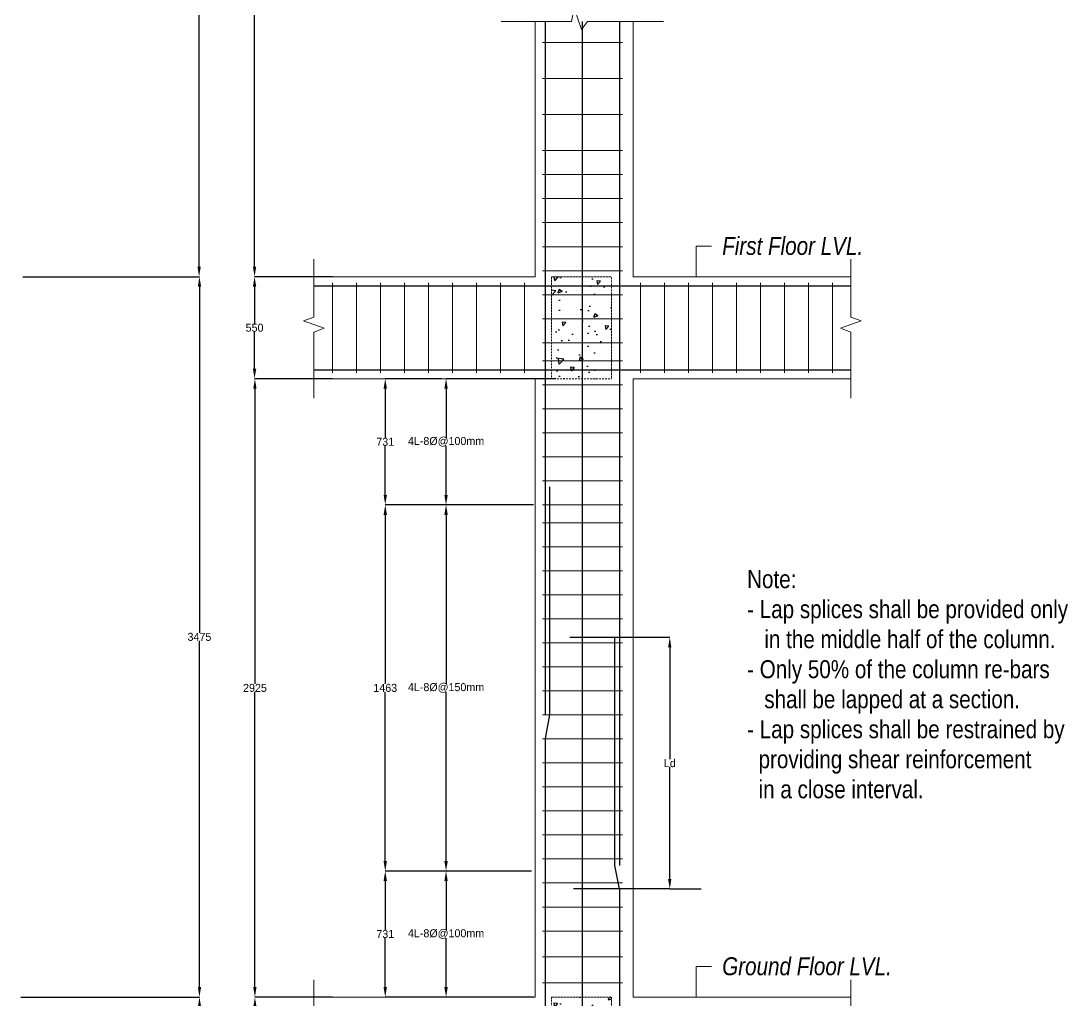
# Model space of a CAD drawing. Header units: inches. Extents: x -301229 to 1083107, y -854236 to 21026.
# Drawn here: x 753351 to 763821, y -309023 to -299236 of the extents above; entities that cross this region are included whole.
import ezdxf

# ---------------------------------------------------------------- set-up
doc = ezdxf.new("R2010")
doc.units = ezdxf.units.IN
doc.header["$MEASUREMENT"] = 0
doc.linetypes.add('ACAD_ISO03W100', pattern=[30, 12, -18])
for name, color, linetype, lineweight in [('00_Beam', 30, 'Continuous', 18), ('00_Beam rebar', 5, 'Continuous', 30), ('00_Column rebar', 221, 'Continuous', 30), ('0_Dimension', 72, 'Continuous', 9), ('0_Hatch', 8, 'Continuous', 0), ('0_Raft', 202, 'Continuous', 18), ('0_Stirrup single line', 61, 'Continuous', 9), ('COLUMN', 2, 'Continuous', 9), ('dimension', 25, 'Continuous', 20)]:
    doc.layers.add(name, color=color, linetype=linetype, lineweight=lineweight)
doc.layers.add('HATCH', color=7, linetype='Continuous')
doc.styles.add('PUMORI', font='ARIALN.TTF')
doc.dimstyles.new('1_4', dxfattribs={"dimscale": 4, "dimtxt": 0.8, "dimasz": 0.5, "dimexe": 0.5, "dimexo": 1, "dimgap": 0.25, "dimtad": 1, "dimtoh": 1, "dimdec": 0, "dimzin": 3, "dimdsep": 46, "dimlunit": 3, "dimtxsty": 'PUMORI', "dimblk": 'DOTSMALL', "dimcen": 0, "dimclrd": 5, "dimclre": 5, "dimclrt": 1, "dimadec": 0, "dimazin": 0, "dimtfac": 1, "dimtdec": 0, "dimtix": 1, "dimtmove": 1, "dimatfit": 1, "dimfxl": 0.5, "dimfxlon": 1, "dimfrac": 2, "dimtolj": 1, "dimtzin": 0, "dimlwd": 5, "dimlwe": 5, "dimarcsym": 0})
doc.dimstyles.new('30 scale', dxfattribs={"dimtxt": 80, "dimasz": 100, "dimexe": 0.18, "dimexo": 0.0625, "dimgap": 0.09, "dimtad": 0, "dimtih": 1, "dimtoh": 1, "dimdec": 0, "dimlfac": 0.0333, "dimzin": 0, "dimdsep": 46, "dimlunit": 4, "dimtxsty": 'Standard', "dimcen": 0.09, "dimadec": 0, "dimazin": 0, "dimtfac": 1, "dimtdec": 0, "dimtofl": 0, "dimtmove": 0, "dimatfit": 3, "dimfxl": 1, "dimtolj": 1, "dimtzin": 0, "dimarcsym": 0})

# ---------------------------------------------------------------- blocks, each defined once
blk = doc.blocks.new('*D27')
at = {"layer": '0_Dimension', "color": 0, "lineweight": -2, "transparency": 16777216}
for p, q in [((753351, -308993), (755136, -308993)), ((755136, -309093), (755136, -311832)), ((755136, -314652), (755136, -311912)), ((753370, -314752), (755136, -314752))]:
    blk.add_line(p, q, dxfattribs=at)
at = {"layer": '0_Dimension', "color": 0, "transparency": 16777216}
for points in [[(755120, -309093), (755153, -309093), (755136, -308993)], [(755120, -314652), (755153, -314652), (755136, -314752)]]:
    blk.add_solid(points, dxfattribs=at)
at = {"layer": 'Defpoints', "color": 0, "transparency": 16777216}
for p in [(753351, -308993), (755136, -308993), (753369, -314752)]:
    blk.add_point(p, dxfattribs=at)
at = {"layer": '0_Dimension', "color": 0, "transparency": 16777216, "insert": (755136, -311872), "char_height": 80, "attachment_point": 5}
blk.add_mtext('\\A1;3475', dxfattribs=at)
blk = doc.blocks.new('*D28')
at = {"layer": '0_Dimension', "color": 0, "lineweight": -2, "transparency": 16777216}
for p, q in [((753370, -301793), (755136, -301793)), ((755136, -301893), (755136, -305353)), ((755136, -308893), (755136, -305433)), ((753370, -308993), (755136, -308993))]:
    blk.add_line(p, q, dxfattribs=at)
at = {"layer": '0_Dimension', "color": 0, "transparency": 16777216}
for points in [[(755120, -301893), (755153, -301893), (755136, -301793)], [(755120, -308893), (755153, -308893), (755136, -308993)]]:
    blk.add_solid(points, dxfattribs=at)
at = {"layer": 'Defpoints', "color": 0, "transparency": 16777216}
for p in [(753369, -301793), (755136, -301793), (753369, -308993)]:
    blk.add_point(p, dxfattribs=at)
at = {"layer": '0_Dimension', "color": 0, "transparency": 16777216, "insert": (755136, -305393), "char_height": 80, "attachment_point": 5}
blk.add_mtext('\\A1;3475', dxfattribs=at)
blk = doc.blocks.new('_DotSmall')
at = {"color": 0, "linetype": 'ByBlock', "const_width": 0.5}
blk.add_lwpolyline([(-0.0625, 0, 1), (0.0625, 0, 1)], format="xyb", close=True, dxfattribs=at)
blk = doc.blocks.new('*D30')
at = {"layer": '0_Dimension', "color": 0, "lineweight": -2, "transparency": 16777216}
for p, q in [((756468, -302813), (755691, -302813)), ((755691, -302913), (755691, -305863)), ((755691, -308893), (755691, -305943)), ((756468, -308993), (755691, -308993))]:
    blk.add_line(p, q, dxfattribs=at)
at = {"layer": '0_Dimension', "color": 0, "transparency": 16777216}
for points in [[(755674, -302913), (755707, -302913), (755691, -302813)], [(755674, -308893), (755707, -308893), (755691, -308993)]]:
    blk.add_solid(points, dxfattribs=at)
at = {"layer": 'Defpoints', "color": 0, "transparency": 16777216}
for p in [(755691, -302813), (756468, -302813), (756468, -308993)]:
    blk.add_point(p, dxfattribs=at)
at = {"layer": '0_Dimension', "color": 0, "transparency": 16777216, "insert": (755691, -305903), "char_height": 80, "attachment_point": 5}
blk.add_mtext('\\A1;2925', dxfattribs=at)
blk = doc.blocks.new('*D31')
at = {"layer": '0_Dimension', "color": 0, "lineweight": -2, "transparency": 16777216}
for p, q in [((756464, -295613), (755687, -295613)), ((755687, -295713), (755687, -298663)), ((755687, -301693), (755687, -298743)), ((756468, -301793), (755687, -301793))]:
    blk.add_line(p, q, dxfattribs=at)
at = {"layer": '0_Dimension', "color": 0, "transparency": 16777216}
for points in [[(755671, -295713), (755704, -295713), (755687, -295613)], [(755671, -301693), (755704, -301693), (755687, -301793)]]:
    blk.add_solid(points, dxfattribs=at)
at = {"layer": 'Defpoints', "color": 0, "transparency": 16777216}
for p in [(755687, -295613), (756464, -295613), (756468, -301793)]:
    blk.add_point(p, dxfattribs=at)
at = {"layer": '0_Dimension', "color": 0, "transparency": 16777216, "insert": (755687, -298703), "char_height": 80, "attachment_point": 5}
blk.add_mtext('\\A1;2925', dxfattribs=at)
blk = doc.blocks.new('*D38')
at = {"layer": '0_Dimension', "color": 0, "lineweight": -2, "transparency": 16777216}
for p, q in [((758475, -304073), (757602, -304073)), ((757602, -304173), (757602, -305863)), ((757602, -307633), (757602, -305943)), ((758457, -307733), (757602, -307733))]:
    blk.add_line(p, q, dxfattribs=at)
at = {"layer": '0_Dimension', "color": 0, "transparency": 16777216}
for points in [[(757585, -304173), (757619, -304173), (757602, -304073)], [(757585, -307633), (757619, -307633), (757602, -307733)]]:
    blk.add_solid(points, dxfattribs=at)
at = {"layer": 'Defpoints', "color": 0, "transparency": 16777216}
for p in [(757602, -304073), (758475, -304073), (758457, -307733)]:
    blk.add_point(p, dxfattribs=at)
at = {"layer": '0_Dimension', "color": 0, "transparency": 16777216, "insert": (757602, -305903), "char_height": 80, "attachment_point": 5}
blk.add_mtext('\\A1;4L-8%%C@150mm', dxfattribs=at)
blk = doc.blocks.new('*D39')
at = {"layer": '0_Dimension', "color": 0, "lineweight": -2, "transparency": 16777216}
for p, q in [((758457, -307733), (757602, -307733)), ((757602, -307833), (757602, -308323)), ((757602, -308893), (757602, -308403)), ((757937, -308993), (757602, -308993))]:
    blk.add_line(p, q, dxfattribs=at)
at = {"layer": '0_Dimension', "color": 0, "transparency": 16777216}
for points in [[(757585, -307833), (757619, -307833), (757602, -307733)], [(757585, -308893), (757619, -308893), (757602, -308993)]]:
    blk.add_solid(points, dxfattribs=at)
at = {"layer": 'Defpoints', "color": 0, "transparency": 16777216}
for p in [(758457, -307733), (757602, -308993), (757937, -308993)]:
    blk.add_point(p, dxfattribs=at)
at = {"layer": '0_Dimension', "color": 0, "transparency": 16777216, "insert": (757602, -308363), "char_height": 80, "attachment_point": 5}
blk.add_mtext('\\A1;4L-8%%C@100mm', dxfattribs=at)
blk = doc.blocks.new('*D40')
at = {"layer": '0_Dimension', "color": 0, "lineweight": -2, "transparency": 16777216}
for p, q in [((758699, -302813), (757602, -302813)), ((757602, -302913), (757602, -303403)), ((757602, -303973), (757602, -303483)), ((758475, -304073), (757602, -304073))]:
    blk.add_line(p, q, dxfattribs=at)
at = {"layer": '0_Dimension', "color": 0, "transparency": 16777216}
for points in [[(757585, -302913), (757619, -302913), (757602, -302813)], [(757585, -303973), (757619, -303973), (757602, -304073)]]:
    blk.add_solid(points, dxfattribs=at)
at = {"layer": 'Defpoints', "color": 0, "transparency": 16777216}
for p in [(758699, -302813), (757602, -304073), (758475, -304073)]:
    blk.add_point(p, dxfattribs=at)
at = {"layer": '0_Dimension', "color": 0, "transparency": 16777216, "insert": (757602, -303443), "char_height": 80, "attachment_point": 5}
blk.add_mtext('\\A1;4L-8%%C@100mm', dxfattribs=at)
blk = doc.blocks.new('*D41')
at = {"layer": '0_Dimension', "color": 0, "lineweight": -2, "transparency": 16777216}
for p, q in [((758457, -307733), (756994, -307733)), ((756994, -307833), (756994, -308323)), ((756994, -308893), (756994, -308403)), ((758475, -308993), (756994, -308993))]:
    blk.add_line(p, q, dxfattribs=at)
at = {"layer": '0_Dimension', "color": 0, "transparency": 16777216}
for points in [[(756977, -307833), (757011, -307833), (756994, -307733)], [(756977, -308893), (757011, -308893), (756994, -308993)]]:
    blk.add_solid(points, dxfattribs=at)
at = {"layer": 'Defpoints', "color": 0, "transparency": 16777216}
for p in [(756994, -307733), (758457, -307733), (758475, -308993)]:
    blk.add_point(p, dxfattribs=at)
at = {"layer": '0_Dimension', "color": 0, "transparency": 16777216, "insert": (756994, -308363), "char_height": 80, "attachment_point": 5}
blk.add_mtext('\\A1;731', dxfattribs=at)
blk = doc.blocks.new('*D42')
at = {"layer": '0_Dimension', "color": 0, "lineweight": -2, "transparency": 16777216}
for p, q in [((757558, -302813), (756994, -302813)), ((756994, -302913), (756994, -303403)), ((756994, -303973), (756994, -303483)), ((758475, -304073), (756994, -304073))]:
    blk.add_line(p, q, dxfattribs=at)
at = {"layer": '0_Dimension', "color": 0, "transparency": 16777216}
for points in [[(756977, -302913), (757011, -302913), (756994, -302813)], [(756977, -303973), (757011, -303973), (756994, -304073)]]:
    blk.add_solid(points, dxfattribs=at)
at = {"layer": 'Defpoints', "color": 0, "transparency": 16777216}
for p in [(756994, -302813), (757558, -302813), (758475, -304073)]:
    blk.add_point(p, dxfattribs=at)
at = {"layer": '0_Dimension', "color": 0, "transparency": 16777216, "insert": (756994, -303443), "char_height": 80, "attachment_point": 5}
blk.add_mtext('\\A1;731', dxfattribs=at)
blk = doc.blocks.new('*D24')
at = {"layer": '0_Dimension', "color": 0, "lineweight": -2, "transparency": 16777216}
for p, q in [((756277, -294593), (755133, -294593)), ((755133, -294693), (755133, -298153)), ((755133, -301693), (755133, -298233)), ((753370, -301793), (755133, -301793))]:
    blk.add_line(p, q, dxfattribs=at)
at = {"layer": '0_Dimension', "color": 0, "transparency": 16777216}
for points in [[(755116, -294693), (755149, -294693), (755133, -294593)], [(755116, -301693), (755149, -301693), (755133, -301793)]]:
    blk.add_solid(points, dxfattribs=at)
at = {"layer": 'Defpoints', "color": 0, "transparency": 16777216}
for p in [(755133, -294593), (756277, -294593), (753369, -301793)]:
    blk.add_point(p, dxfattribs=at)
at = {"layer": '0_Dimension', "color": 0, "transparency": 16777216, "insert": (755133, -298193), "char_height": 80, "attachment_point": 5}
blk.add_mtext('\\A1;3475', dxfattribs=at)
blk = doc.blocks.new('*D25')
at = {"layer": '0_Dimension', "color": 0, "lineweight": -2, "transparency": 16777216}
for p, q in [((758475, -304073), (756994, -304073)), ((756994, -304173), (756994, -305863)), ((756994, -307633), (756994, -305943)), ((758457, -307733), (756994, -307733))]:
    blk.add_line(p, q, dxfattribs=at)
at = {"layer": '0_Dimension', "color": 0, "transparency": 16777216}
for points in [[(756977, -304173), (757011, -304173), (756994, -304073)], [(756977, -307633), (757011, -307633), (756994, -307733)]]:
    blk.add_solid(points, dxfattribs=at)
at = {"layer": 'Defpoints', "color": 0, "transparency": 16777216}
for p in [(758475, -304073), (756994, -307733), (758457, -307733)]:
    blk.add_point(p, dxfattribs=at)
at = {"layer": '0_Dimension', "color": 0, "transparency": 16777216, "insert": (756994, -305903), "char_height": 80, "attachment_point": 5}
blk.add_mtext('\\A1;1463', dxfattribs=at)
blk = doc.blocks.new('*D45')
at = {"layer": '0_Dimension', "color": 0, "lineweight": -2, "ltscale": 0.25, "transparency": 16777216}
for p, q in [((756277, -301793), (755687, -301793)), ((755687, -301893), (755687, -302263)), ((755687, -302713), (755687, -302343)), ((756277, -302813), (755687, -302813))]:
    blk.add_line(p, q, dxfattribs=at)
at = {"layer": '0_Dimension', "color": 0, "ltscale": 0.25, "transparency": 16777216}
for points in [[(755671, -301893), (755704, -301893), (755687, -301793)], [(755671, -302713), (755704, -302713), (755687, -302813)]]:
    blk.add_solid(points, dxfattribs=at)
at = {"layer": 'Defpoints', "color": 0, "ltscale": 0.25, "transparency": 16777216}
for p in [(756277, -301793), (755687, -302813), (756277, -302813)]:
    blk.add_point(p, dxfattribs=at)
at = {"layer": '0_Dimension', "color": 0, "ltscale": 0.25, "transparency": 16777216, "insert": (755687, -302303), "char_height": 80, "attachment_point": 5}
blk.add_mtext('\\A1;550', dxfattribs=at)
blk = doc.blocks.new('*D46')
at = {"layer": '0_Dimension', "color": 0, "lineweight": -2, "ltscale": 0.25, "transparency": 16777216}
for p, q in [((756281, -308993), (755691, -308993)), ((755691, -309093), (755691, -309463)), ((755691, -309913), (755691, -309543)), ((756281, -310013), (755691, -310013))]:
    blk.add_line(p, q, dxfattribs=at)
at = {"layer": '0_Dimension', "color": 0, "ltscale": 0.25, "transparency": 16777216}
for points in [[(755674, -309093), (755707, -309093), (755691, -308993)], [(755674, -309913), (755707, -309913), (755691, -310013)]]:
    blk.add_solid(points, dxfattribs=at)
at = {"layer": 'Defpoints', "color": 0, "ltscale": 0.25, "transparency": 16777216}
for p in [(756281, -308993), (755691, -310013), (756281, -310013)]:
    blk.add_point(p, dxfattribs=at)
at = {"layer": '0_Dimension', "color": 0, "ltscale": 0.25, "transparency": 16777216, "insert": (755691, -309503), "char_height": 80, "attachment_point": 5}
blk.add_mtext('\\A1;550mm', dxfattribs=at)
blk = doc.blocks.new('*D47')
at = {"layer": '0_Dimension', "color": 0, "lineweight": -2, "transparency": 16777216}
for p, q in [((758839, -305397), (759839, -305397)), ((759839, -305497), (759839, -306615)), ((759839, -307813), (759839, -306695)), ((760154, -307913), (759839, -307913))]:
    blk.add_line(p, q, dxfattribs=at)
at = {"layer": '0_Dimension', "color": 0, "transparency": 16777216}
for points in [[(759822, -305497), (759855, -305497), (759839, -305397)], [(759822, -307813), (759855, -307813), (759839, -307913)]]:
    blk.add_solid(points, dxfattribs=at)
at = {"layer": 'Defpoints', "color": 0, "transparency": 16777216}
for p in [(758838, -305397), (759839, -307913), (760154, -307913)]:
    blk.add_point(p, dxfattribs=at)
at = {"layer": '0_Dimension', "color": 0, "transparency": 16777216, "insert": (759839, -306655), "char_height": 80, "attachment_point": 5}
blk.add_mtext('\\A1;Ld', dxfattribs=at)

msp = doc.modelspace()

# ---------------------------------------------------------------- hatches: boundary and pattern name
at = {"layer": 'HATCH'}
h = msp.add_hatch(dxfattribs=at)
h.set_pattern_fill('AR-CONC', color=253, scale=60, angle=180, style=0)
h.set_pattern_definition([(230, (1478679.14, 119651.28), (-430.35611, 37.65128), [45, -495]), (175, (1478679.14, 119651.3), (83.2508, -451.31528), [36, -396]), (280.4514, (1478643.28, 119654.4), (-347.10563, -413.66373), [38.24411, -420.68527]), (226.1842, (1478679.14, 119531.3), (-640.34463, 99.3114), [67.5, -742.5]), (276.6356, (1478625.8, 119539.56), (-560.7976, -584.4707), [57.36617, -631.0278]), (171.1842, (1478679.14, 119531.3), (-560.79717, -584.47116), [54, -594]), (201, (1478619.14, 119561.28), (-358.14423, 241.57133), [45, -495]), (146, (1478619.14, 119561.3), (-145.9892, -435.09003), [36, -396]), (251.4514, (1478589.3, 119581.4), (-504.13358, -193.5183), [38.24411, -420.68527]), (217.5, (1478679.14, 119651.28), (-7.295913, -199.736312), [0, -391.2, 0, -402, 0, -397.5]), (187.5, (1478679.14, 119651.28), (-157.84172, -236.647027), [0, -229.2, 0, -382.2, 0, -151.5]), (147.5, (1478812.94, 119651.28), (-320.293462, 13.532923), [0, -150, 0, -468, 0, -621]), (137.5, (1478872.94, 119651.28), (-349.9117, -60.06299), [0, -195, 0, -310.8, 0, -441])])
h.paths.add_polyline_path([(758655.2, -301792.6), (759255.2, -301792.6), (759255.2, -302812.6), (758655.2, -302812.6)])
h = msp.add_hatch(dxfattribs=at)
h.set_pattern_fill('AR-CONC', color=253, scale=60, angle=180, style=0)
h.set_pattern_definition([(230, (1478679.14, 112391.28), (-430.35611, 37.65128), [45, -495]), (175, (1478679.14, 112391.3), (83.2508, -451.31528), [36, -396]), (280.4514, (1478643.28, 112394.4), (-347.10563, -413.66373), [38.24411, -420.68527]), (226.1842, (1478679.14, 112271.3), (-640.34463, 99.3114), [67.5, -742.5]), (276.6356, (1478625.8, 112279.56), (-560.7976, -584.4707), [57.36617, -631.0278]), (171.1842, (1478679.14, 112271.3), (-560.79717, -584.47116), [54, -594]), (201, (1478619.14, 112301.28), (-358.14423, 241.57133), [45, -495]), (146, (1478619.14, 112301.3), (-145.9892, -435.09003), [36, -396]), (251.4514, (1478589.3, 112321.4), (-504.13358, -193.5183), [38.24411, -420.68527]), (217.5, (1478679.14, 112391.28), (-7.295913, -199.736312), [0, -391.2, 0, -402, 0, -397.5]), (187.5, (1478679.14, 112391.28), (-157.84172, -236.647027), [0, -229.2, 0, -382.2, 0, -151.5]), (147.5, (1478812.94, 112391.28), (-320.293462, 13.532923), [0, -150, 0, -468, 0, -621]), (137.5, (1478872.94, 112391.28), (-349.9117, -60.06299), [0, -195, 0, -310.8, 0, -441])])
h.paths.add_polyline_path([(758655.2, -308992.6), (759255.2, -308992.6), (759255.2, -310012.6), (758655.2, -310012.6)])

# ---------------------------------------------------------------- linework, layer by layer
msp.add_line((759838.78, -307912.6), (758875.2, -307912.6))
at = {"layer": '00_Beam', "color": 12, "linetype": 'ACAD_ISO03W100', "lineweight": 18, "ltscale": 0.25}
for points in [[(758655.2, -301792.6), (759255.2, -301792.6), (759255.2, -302812.6), (758655.2, -302812.6)], [(758655.2, -308992.6), (759255.2, -308992.6), (759255.2, -310012.6), (758655.2, -310012.6)]]:
    msp.add_lwpolyline(points, close=True, dxfattribs=at)
at = {"layer": '00_Beam rebar'}
for points in [[(756280.68, -301882.6), (761649.71, -301882.6)], [(756280.68, -302722.6), (761649.71, -302722.6)]]:
    msp.add_lwpolyline(points, dxfattribs=at)
at = {"layer": '00_Column rebar'}
for points in [[(758595.2, -301792.6), (758595.2, -299242.6)], [(758965.2, -301792.6), (758965.2, -299242.6)], [(759335.2, -299242.6), (759335.2, -301792.6)], [(758595.2, -306173.84), (758595.2, -301792.6)], [(758965.2, -315974.19), (758965.2, -301792.6)], [(759335.2, -301792.6), (759335.2, -307678.64)], [(758595.2, -306408.22), (758640.2, -306172.6), (758640.2, -303892.6)], [(759335.2, -307912.6), (759290.2, -307676.99), (759290.2, -305396.99)], [(758595.2, -315421.97), (758595.2, -306408.22)], [(759335.2, -307912.6), (759335.2, -315421.97)]]:
    msp.add_lwpolyline(points, dxfattribs=at)
at = {"layer": '0_Hatch', "linetype": 'Continuous'}
for points in [[(758154.52, -299242.6), (758855.65, -299242.6), (758883.2, -299108.21), (758955.78, -299322), (759014.74, -299242.6), (759775.88, -299242.6)], [(756280.68, -303005.19), (756280.68, -302345.75), (756383.71, -302308.25), (756177.65, -302233.25), (756280.68, -302195.75), (756280.68, -301619.08)], [(761649.71, -303005.19), (761649.71, -302345.75), (761546.68, -302308.25), (761752.74, -302233.25), (761649.71, -302195.75), (761649.71, -301619.08)], [(756280.68, -310205.19), (756280.68, -309605.75), (756383.71, -309568.25), (756177.65, -309493.25), (756280.68, -309455.75), (756280.68, -308819.08)], [(761649.71, -310205.19), (761649.71, -309605.75), (761546.68, -309568.25), (761752.74, -309493.25), (761649.71, -309455.75), (761649.71, -308819.08)]]:
    msp.add_lwpolyline(points, dxfattribs=at)
at = {"layer": '0_Hatch', "color": 8}
for points in [[(759736.71, -301792.6), (759976.71, -301792.6)], [(759736.71, -301792.6), (759976.71, -301792.6)], [(759736.71, -308992.6), (759976.71, -308992.6)]]:
    msp.add_lwpolyline(points, dxfattribs=at)
at = {"layer": '0_Raft'}
for points in [[(756280.68, -301792.6), (758493.39, -301792.6)], [(756280.68, -301792.6), (758493.39, -301792.6)], [(759473.39, -301792.6), (761649.71, -301792.6)], [(759473.39, -301792.6), (761649.71, -301792.6)], [(756280.68, -302812.6), (758493.39, -302812.6)], [(759473.39, -302812.6), (761649.71, -302812.6)], [(756280.68, -308992.6), (758493.39, -308992.6)], [(759473.39, -308992.6), (761649.71, -308992.6)]]:
    msp.add_lwpolyline(points, dxfattribs=at)
at = {"layer": '0_Stirrup single line', "color": 230}
for points in [[(759365.2, -299452.6), (758875.2, -299452.6), (758565.2, -299452.6)], [(759365.2, -299812.6), (758875.2, -299812.6), (758565.2, -299812.6)], [(759365.2, -300172.6), (758875.2, -300172.6), (758565.2, -300172.6)], [(759365.2, -300532.6), (758875.2, -300532.6), (758565.2, -300532.6)], [(759365.2, -300772.6), (758875.2, -300772.6), (758565.2, -300772.6)], [(759365.2, -301012.6), (758875.2, -301012.6), (758565.2, -301012.6)], [(759365.2, -301252.6), (758875.2, -301252.6), (758565.2, -301252.6)], [(759365.2, -301492.6), (758875.2, -301492.6), (758565.2, -301492.6)], [(759365.2, -301732.6), (758875.2, -301732.6), (758565.2, -301732.6)], [(759365.2, -301972.6), (758875.2, -301972.6), (758565.2, -301972.6)], [(759365.2, -302212.6), (758875.2, -302212.6), (758565.2, -302212.6)], [(759365.2, -302452.6), (758875.2, -302452.6), (758565.2, -302452.6)], [(759365.2, -302632.6), (758875.2, -302632.6), (758565.2, -302632.6)], [(759365.2, -302872.6), (758875.2, -302872.6), (758565.2, -302872.6)], [(759365.2, -303112.6), (758875.2, -303112.6), (758565.2, -303112.6)], [(759365.2, -303352.6), (758875.2, -303352.6), (758565.2, -303352.6)], [(759365.2, -303592.6), (758875.2, -303592.6), (758565.2, -303592.6)], [(759365.2, -303832.6), (758875.2, -303832.6), (758565.2, -303832.6)], [(759365.2, -304072.6), (758875.2, -304072.6), (758565.2, -304072.6)], [(759365.2, -304252.6), (758875.2, -304252.6), (758565.2, -304252.6)], [(759365.2, -304492.6), (758875.2, -304492.6), (758565.2, -304492.6)], [(759365.2, -304732.6), (758875.2, -304732.6), (758565.2, -304732.6)], [(759365.2, -304972.6), (758875.2, -304972.6), (758565.2, -304972.6)], [(759365.2, -305212.6), (758875.2, -305212.6), (758565.2, -305212.6)], [(759365.2, -305452.6), (758875.2, -305452.6), (758565.2, -305452.6)], [(759365.2, -305692.6), (758875.2, -305692.6), (758565.2, -305692.6)], [(759365.2, -305932.6), (758875.2, -305932.6), (758565.2, -305932.6)], [(759365.2, -306172.6), (758875.2, -306172.6), (758565.2, -306172.6)], [(759365.2, -306412.6), (758875.2, -306412.6), (758565.2, -306412.6)], [(759365.2, -306652.6), (758875.2, -306652.6), (758565.2, -306652.6)], [(759365.2, -306892.6), (758875.2, -306892.6), (758565.2, -306892.6)], [(759365.2, -307132.6), (758875.2, -307132.6), (758565.2, -307132.6)], [(759365.2, -307372.6), (758875.2, -307372.6), (758565.2, -307372.6)], [(759365.2, -307612.6), (758875.2, -307612.6), (758565.2, -307612.6)], [(759365.2, -307852.6), (758875.2, -307852.6), (758565.2, -307852.6)], [(759365.2, -308092.6), (758875.2, -308092.6), (758565.2, -308092.6)], [(759365.2, -308332.6), (758875.2, -308332.6), (758565.2, -308332.6)], [(759365.2, -308591.98), (758875.2, -308591.98), (758565.2, -308591.98)], [(759365.2, -308851.23), (758875.2, -308851.23), (758565.2, -308851.23)]]:
    msp.add_lwpolyline(points, dxfattribs=at)
at = {"layer": '0_Stirrup single line', "color": 120}
for points in [[(756465.2, -302752.6), (756465.2, -301852.6)], [(756705.2, -302752.6), (756705.2, -301852.6)], [(756945.2, -302752.6), (756945.2, -301852.6)], [(757185.2, -302752.6), (757185.2, -301852.6)], [(757425.2, -302752.6), (757425.2, -301852.6)], [(757665.2, -302752.6), (757665.2, -301852.6)], [(757905.2, -302752.6), (757905.2, -301852.6)], [(758145.2, -302752.6), (758145.2, -301852.6)], [(758385.2, -302752.6), (758385.2, -301852.6)], [(759545.2, -302752.6), (759545.2, -301852.6)], [(759785.2, -302752.6), (759785.2, -301852.6)], [(760025.2, -302752.6), (760025.2, -301852.6)], [(760265.2, -302752.6), (760265.2, -301852.6)], [(760505.2, -302752.6), (760505.2, -301852.6)], [(760745.2, -302752.6), (760745.2, -301852.6)], [(760985.2, -302752.6), (760985.2, -301852.6)], [(761225.2, -302752.6), (761225.2, -301852.6)], [(761465.2, -302752.6), (761465.2, -301852.6)]]:
    msp.add_lwpolyline(points, dxfattribs=at)
at = {"layer": 'COLUMN'}
for points in [[(758493.39, -301792.6), (758493.39, -299242.6)], [(759473.39, -301792.6), (759473.39, -299242.6)], [(758493.39, -308992.6), (758493.39, -302812.6)], [(759473.39, -308992.6), (759473.39, -302812.6)]]:
    msp.add_lwpolyline(points, dxfattribs=at)
at = {"layer": 'dimension'}
msp.add_line((759065.2, -302812.6), (759105.2, -302812.6), dxfattribs=at)

# ---------------------------------------------------------------- texts
at = {"layer": '0_Dimension', "color": 1, "char_height": 180, "attachment_point": 4, "style": 'PUMORI'}
for s, insert in [('\\A1;{\\fArial Narrow|b0|i1|c0|p34;First Floor LVL.}', (760363.09, -301485.94)), ('\\A1;Note:\\P\\pxi-3,l3,t3;- Lap splices shall be provided only \\P\\pi0,l0,tz;   in the middle half of the column.\\P\\pi-3,l3,t3;- Only 50% of the column re-bars \\P   shall be lapped at a section.\\P- Lap splices shall be restrained by \\P  providing shear reinforcement\\P  in a close interval.', (760612.29, -305866.86)), ('\\A1;{\\fArial Narrow|b0|i1|c0|p34;Ground Floor LVL.}', (760363.09, -308685.94))]:
    msp.add_mtext(s, dxfattribs=dict(at, insert=insert))

# ---------------------------------------------------------------- dimensions: what is measured, and where the dimension line sits
at = {"layer": '0_Dimension'}
for base, p1, p2, angle, text, picture, middle in [((755132.77, -294592.58), (753369.49, -301792.6), (756277.23, -294592.58), 90, '3475', '*D24', (755132.77, -298192.59)), ((755687.32, -295612.58), (756467.77, -301792.6), (756464.32, -295612.58), 90, '2925', '*D31', (755687.32, -298702.59)), ((755136.22, -301792.6), (753369.49, -308992.6), (753369.49, -301792.6), 90, '3475', '*D28', (755136.22, -305392.6)), ((755690.77, -302812.6), (756467.77, -308992.6), (756467.77, -302812.6), 90, '2925', '*D30', (755690.77, -305902.6)), ((756993.91, -302812.6), (758475.2, -304072.6), (757557.97, -302812.6), 270, '731', '*D42', (756993.91, -303442.6)), ((757602.14, -304072.6), (758699.37, -302812.6), (758475.2, -304072.6), 270, '4L-8%%C@100mm', '*D40', (757602.14, -303442.6)), ((756993.91, -307732.6), (758475.2, -304072.6), (758457, -307732.6), 90, '1463', '*D25', (756993.91, -305902.6)), ((757602.14, -304072.6), (758457, -307732.6), (758475.2, -304072.6), 90, '4L-8%%C@150mm', '*D38', (757602.14, -305902.6)), ((759838.78, -307912.6), (758838.46, -305396.99), (760153.78, -307912.6), 90, 'Ld', '*D47', (759838.78, -306654.8)), ((756993.91, -307732.6), (758475.2, -308992.6), (758457, -307732.6), 270, '731', '*D41', (756993.91, -308362.6)), ((757602.14, -308992.6), (758457, -307732.6), (757937.36, -308992.6), 270, '4L-8%%C@100mm', '*D39', (757602.14, -308362.6)), ((755136.22, -308992.6), (753369.49, -314751.91), (753351.3, -308992.6), 90, '3475', '*D27', (755136.22, -311872.26))]:
    dim = msp.add_linear_dim(base=base, p1=p1, p2=p2, angle=angle, text=text, dimstyle='30 scale', dxfattribs=at)
    dim.commit()
    dim.dimension.update_dxf_attribs({"geometry": picture, "text_midpoint": middle})
at = {"layer": '0_Dimension', "ltscale": 0.25}
for base, p1, p2, text, picture, middle in [((755687.32, -302812.6), (756277.23, -301792.6), (756277.23, -302812.6), '550', '*D45', (755687.32, -302302.6)), ((755690.77, -310012.6), (756280.68, -308992.6), (756280.68, -310012.6), '550mm', '*D46', (755690.77, -309502.6))]:
    dim = msp.add_linear_dim(base=base, p1=p1, p2=p2, angle=90, text=text, dimstyle='30 scale', dxfattribs=at)
    dim.commit()
    dim.dimension.update_dxf_attribs({"geometry": picture, "text_midpoint": middle})

# ---------------------------------------------------------------- leaders
at = {"layer": '0_Hatch', "color": 8}
for points in [[(760102.28, -301792.6), (760102.28, -301485.94), (760257.04, -301485.94)], [(760102.28, -301792.6), (760102.28, -301485.94), (760257.04, -301485.94)], [(760102.28, -308992.6), (760102.28, -308685.94), (760257.04, -308685.94)]]:
    msp.add_leader(points, dimstyle='1_4', dxfattribs=at)

doc.saveas('drawing.dxf')
